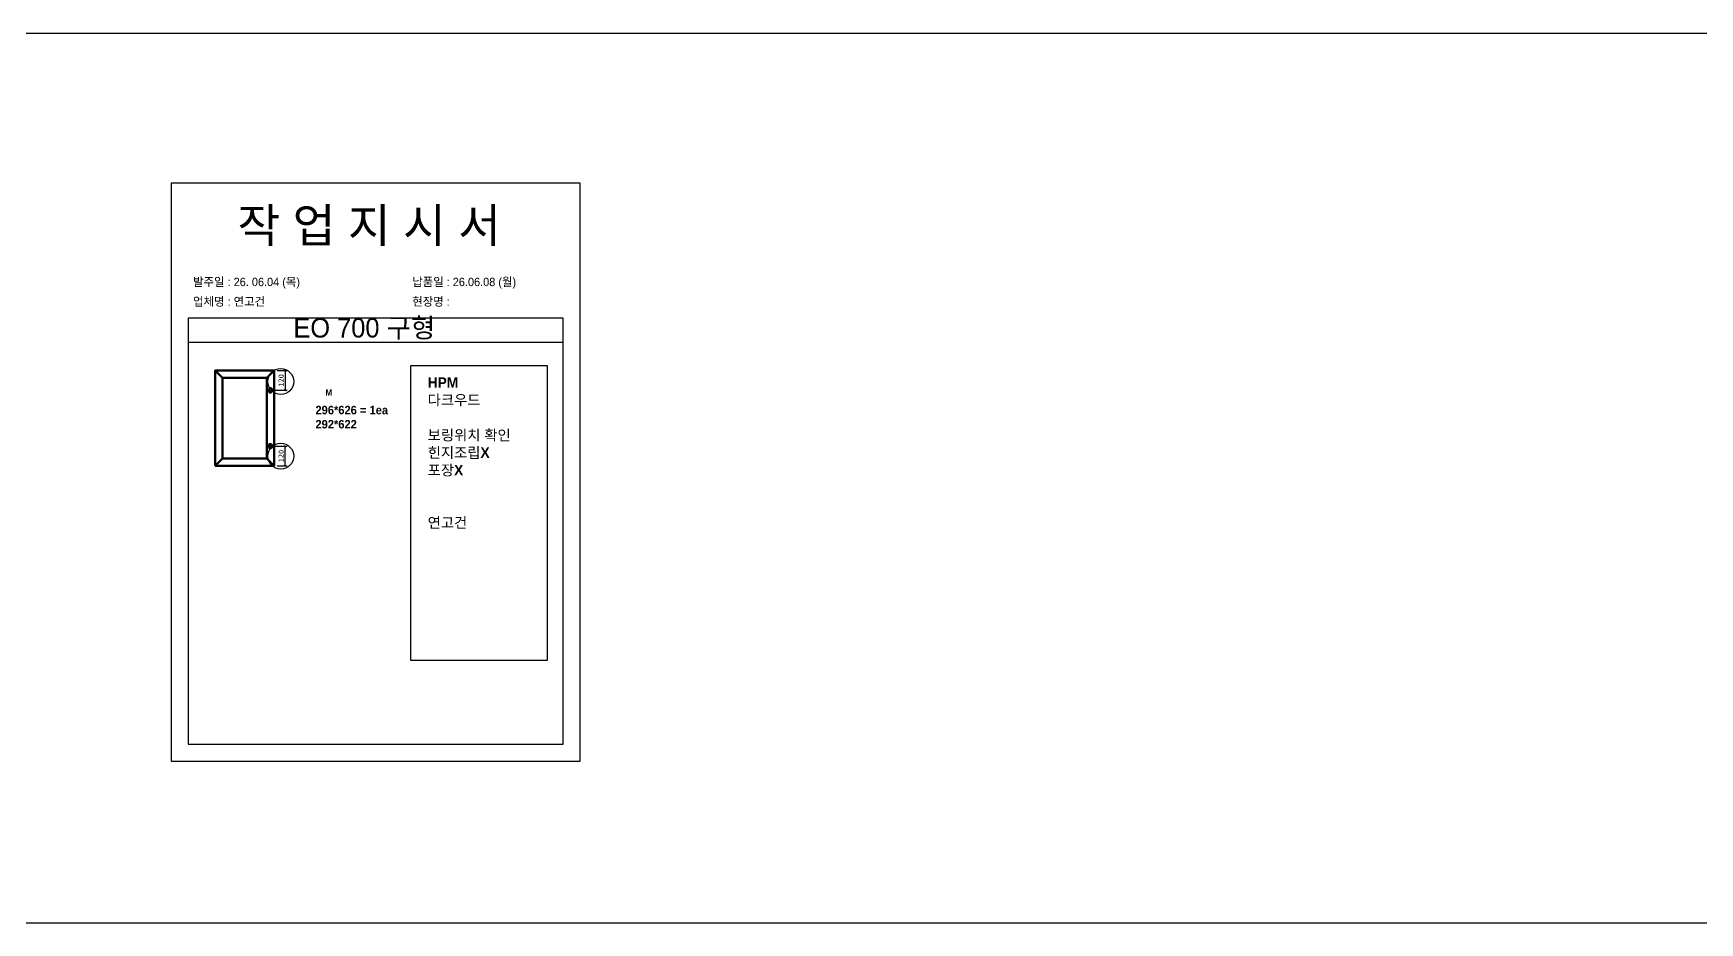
# Model space of a CAD drawing. Header units: millimetres. Extents: x -44117 to 256353, y -2095463 to 65325.
# Drawn here: x 113507 to 121342, y -988007 to -983822 of the extents above; entities that cross this region are included whole.
import ezdxf

# ---------------------------------------------------------------- set-up
doc = ezdxf.new("R2010")
doc.units = ezdxf.units.MM
doc.header["$LTSCALE"] = 10
doc.layers.add('Layer1', color=7, linetype='Continuous', lineweight=70)
doc.styles.add('MtX_Gulim', font='')
doc.styles.get('MtX_Gulim').set_extended_font_data('Gulim', bold=True)
doc.dimstyles.new('ISO-25', dxfattribs={"dimtxt": 2.5, "dimasz": 2.5, "dimexe": 1, "dimexo": 1, "dimtad": 1, "dimtxsty": 'Standard', "dimblk": 'ARCHTICK', "dimcen": 2.5, "dimadec": 0, "dimazin": 0, "dimtfac": 1, "dimtmove": 0, "dimatfit": 3, "dimfxl": 0, "dimarcsym": 0})

# ---------------------------------------------------------------- blocks, each defined once
blk = doc.blocks.new('_ArchTick')
at = {"color": 0, "linetype": 'ByBlock', "const_width": 0.15}
blk.add_lwpolyline([(-0.5, -0.5), (0.5, 0.5)], dxfattribs=at)
blk = doc.blocks.new('*D6762')
at = {"color": 0, "lineweight": -2}
for p, q in [((114654.3, -985408.6), (114701, -985408.6)), ((114691, -985408.6), (114691, -985501.3)), ((114636.6, -985501.3), (114701, -985501.3))]:
    blk.add_line(p, q, dxfattribs=at)
at = {"layer": 'Defpoints', "color": 0}
for p in [(114639.3, -985408.6), (114621.6, -985501.3), (114691, -985501.3)]:
    blk.add_point(p, dxfattribs=at)
at = {"color": 0, "lineweight": -2, "xscale": 10, "yscale": 10, "zscale": 10}
for p, rotation in [((114691, -985408.6), 90), ((114691, -985501.3), 270)]:
    blk.add_blockref('_ArchTick', p, dxfattribs=dict(at, rotation=rotation))
at = {"color": 0, "insert": (114672.3, -985454.9), "char_height": 25, "attachment_point": 5, "rotation": 90}
blk.add_mtext('120', dxfattribs=at)
blk = doc.blocks.new('*D6763')
at = {"color": 0, "lineweight": -2}
for p, q in [((114636.6, -985764.4), (114701, -985764.4)), ((114691, -985857.2), (114691, -985764.4)), ((114654.3, -985857.2), (114701, -985857.2))]:
    blk.add_line(p, q, dxfattribs=at)
at = {"layer": 'Defpoints', "color": 0}
for p in [(114621.6, -985764.4), (114691, -985764.4), (114639.3, -985857.2)]:
    blk.add_point(p, dxfattribs=at)
at = {"color": 0, "lineweight": -2, "xscale": 10, "yscale": 10, "zscale": 10}
for p, rotation in [((114691, -985764.4), 90), ((114691, -985857.2), 270)]:
    blk.add_blockref('_ArchTick', p, dxfattribs=dict(at, rotation=rotation))
at = {"color": 0, "insert": (114672.3, -985810.8), "char_height": 25, "attachment_point": 5, "rotation": 90}
blk.add_mtext('120', dxfattribs=at)

msp = doc.modelspace()

# ---------------------------------------------------------------- linework, layer by layer
at = {"color": 1}
for p, q in [((104302.82932, -983821.55376), (196571.97618, -983821.55376)), ((104302.82932, -983821.55376), (196571.97618, -983821.55376)), ((104302.82932, -983821.55376), (196571.97618, -983821.55376)), ((104302.82932, -983821.55376), (196571.97618, -983821.55376)), ((104302.82932, -983821.55376), (196571.97618, -983821.55376)), ((104302.82932, -983821.55376), (196571.97618, -983821.55376)), ((104302.82932, -983821.55376), (196571.97618, -983821.55376)), ((104302.82932, -983821.55376), (196571.97618, -983821.55376)), ((104302.82932, -983821.55376), (196571.97618, -983821.55376)), ((104302.82932, -983821.55376), (196571.97618, -983821.55376)), ((104302.82932, -988006.56345), (196571.97618, -988006.56345)), ((104302.82932, -988006.56345), (196571.97618, -988006.56345)), ((104302.82932, -988006.56345), (196571.97618, -988006.56345)), ((104302.82932, -988006.56345), (196571.97618, -988006.56345)), ((104302.82932, -988006.56345), (196571.97618, -988006.56345)), ((104302.82932, -988006.56345), (196571.97618, -988006.56345)), ((104302.82932, -988006.56345), (196571.97618, -988006.56345)), ((104302.82932, -988006.56345), (196571.97618, -988006.56345)), ((104302.82932, -988006.56345), (196571.97618, -988006.56345)), ((104302.82932, -988006.56345), (196571.97618, -988006.56345))]:
    msp.add_line(p, q, dxfattribs=at)
for p, q in [((115998.20327, -985161.49473), (114235.27966, -985161.49473)), ((115998.20327, -985275.97028), (114235.27966, -985275.97028))]:
    msp.add_line(p, q)
for points in [[(114155.14677, -987245.90036), (116078.33616, -987245.90036), (116078.33616, -984525.96108), (114155.14677, -984525.96108)], [(115281.53615, -985384.93805), (115923.03895, -985384.93805), (115923.03895, -986773.3334), (115281.53615, -986773.3334)]]:
    msp.add_lwpolyline(points, close=True)
msp.add_lwpolyline([(114235.27966, -985161.49473), (114235.27966, -987165.76747), (115998.20327, -987165.76747), (115998.20327, -985161.49473)])
for centre in [(114670.95396, -985460.16284), (114670.95396, -985811.32936)]:
    msp.add_circle(centre, 60.81655, dxfattribs=at)
at = {"layer": 'Layer1'}
for p, q in [((114396.86741, -985443.19912), (114362.23078, -985408.56249)), ((114604.68723, -985443.19912), (114639.32386, -985408.56249)), ((114621.63461, -985486.92733), (114621.63461, -985515.72154)), ((114621.63461, -985778.81033), (114621.63461, -985750.01611)), ((114362.23078, -985857.17517), (114396.86741, -985822.53853)), ((114639.32386, -985857.17517), (114604.68723, -985822.53853)), ((114604.68723, -985822.53853), (114639.32386, -985857.17517))]:
    msp.add_line(p, q, dxfattribs=at)
for points in [[(114362.23078, -985857.17517), (114639.32386, -985857.17517), (114639.32386, -985408.56249), (114362.23078, -985408.56249)], [(114396.86741, -985822.53853), (114604.68723, -985822.53853), (114604.68723, -985443.19912), (114396.86741, -985443.19912)], [(114636.03171, -985501.32443), (114607.2375, -985501.32443)], [(114636.03171, -985764.41322), (114607.2375, -985764.41322)]]:
    msp.add_lwpolyline(points, close=True, dxfattribs=at)
for centre in [(114621.63461, -985501.32443), (114621.63461, -985764.41322)]:
    msp.add_circle(centre, 9.59807, dxfattribs=at)

# ---------------------------------------------------------------- texts
at = {"linetype": 'Continuous', "style": 'MtX_Gulim'}
msp.add_text('M', height=30.31593, dxfattribs=at).set_placement((114880.03158, -985526.91911))
at = {"attachment_point": 1}
for s, width, gutter_width, heights, insert, char_height in [('{\\fGulim|b0|i0|c129|p50;작 업 지 시 서}', 3786.0728481, 14.30944, [-178.40505], (114467.44366, -984645.2017), 160.2657825), ('\\pt11;{\\fGulim|b0|i0|c129|p50;발주일 : 26. 06.04 (목)}', 3786.0728481, 14.30944, [39.49878], (114258.60077, -984971.94542), 39.2651167), ('{\\fGulim|b0|i0|c129|p50;납품일 : 26.06.08 (월)}', 3786.0728481, 14.30944, [40.16974], (115288.8556, -984971.94542), 39.2651167), ('{\\fGulim|b0|i0|c129|p50;업체명 : 연고건}', 3786.0728481, 14.30944, [41.34032], (114258.60077, -985064.27703), 39.2651167), ('{\\fGulim|b0|i0|c129|p50;현장명 :}', 3786.0728481, 14.30944, [45.21037], (115288.8556, -985064.27703), 39.2651167), ('{\\fGulim|b0|i0|c129|p50;EO 700 구형}', 2155.3243433, 8.14604, [-101.80487], (114730.17714, -985161.78249), 91.2356303), ('{\\f굴림|b1|i0|c129|p50;HPM\\P다크우드\\P\\P보링위치 확인\\P힌지조립X\\P포장X\\P\\P\\P연고건', 14951.96347, 192.2955, [-721.69678], (115361.4921, -985440.28941), 49.4474137), ('{\\f굴림|b1|i0|c129|p50;296*626 = 1ea\\P\\C1;292*622}', 12072.7918459, 155.2668, [-107.57771], (114833.83436, -985574.39971), 39.9257485)]:
    msp.add_mtext_dynamic_manual_height_columns(s, width=width, gutter_width=gutter_width, heights=heights, dxfattribs=dict(at, insert=insert, char_height=char_height))

# ---------------------------------------------------------------- dimensions: what is measured, and where the dimension line sits
for base, p1, p2, angle, picture, middle in [((114691.02096, -985501.32443), (114639.32386, -985408.56249), (114621.63461, -985501.32443), 90, '*D6762', (114672.27096, -985454.94346)), ((114691.02096, -985764.41322), (114639.32386, -985857.17517), (114621.63461, -985764.41322), 270, '*D6763', (114672.27096, -985810.79419))]:
    dim = msp.add_linear_dim(base=base, p1=p1, p2=p2, angle=angle, text='120', dimstyle='ISO-25', override={"dimscale": 10, "dimasz": 1, "dimexo": 1.5, "dimtxsty": 'Standard'})
    dim.commit()
    dim.dimension.update_dxf_attribs({"geometry": picture, "text_midpoint": middle})

doc.saveas('drawing.dxf')
